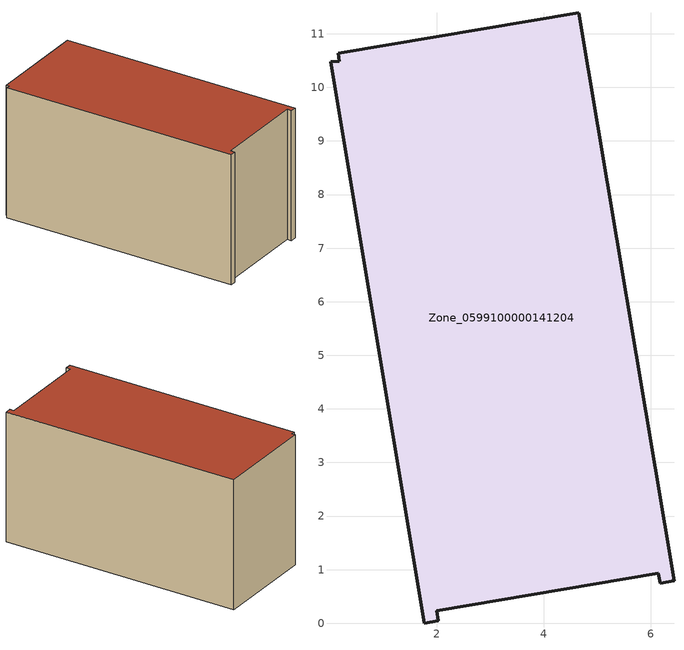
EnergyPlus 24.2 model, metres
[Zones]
Zone_0599100000141204
 floor ground (C_G): 4.65,11.39 6.43,0.79 6.17,0.74 6.14,0.94 2,0.24 2.03,0.05 1.77,0 0.02,10.48 0.19,10.49 0.16,10.63 z0
 wall outside (C_F): 0.16,10.63 0.19,10.49 0.02,10.48 1.77,0 2.03,0.05 2,0.24 6.14,0.94 6.17,0.74 6.43,0.79 4.65,11.39 0.16,10.63 z0:5.85
 roof outside (C_R): 6.43,0.79 4.65,11.39 0.16,10.63 0.19,10.49 0.02,10.48 1.77,0 2.03,0.05 2,0.24 6.14,0.94 6.17,0.74 z5.85
[BUILDING]
Pand.0599100000141204: North Axis=0; Terrain=City; Loads Convergence Tolerance Value=0.04; Temperature Convergence Tolerance Value=0.4; Solar Distribution=FullExterior; Maximum Number of Warmup Days=25; Minimum Number of Warmup Days=1
[Site:Location]
Rotterdam.The.Hague.AP_ZH_NLD Design_Conditions: Latitude=51.96; Longitude=4.45; Time Zone=1; Elevation=-4.5
[SITE:GROUNDTEMPERATURE:BUILDINGSURFACE]
18, 18, 18, 18, 18, 18, 18, 18, 18, 18, 18, 18
[MATERIAL] Thermal Absorptance=0.9; Solar Absorptance=0.7; Visible Absorptance=0.7
Name | Roughness | Thickness | Conductivity | Density | Specific Heat
G.TI.1992-2005 | MediumSmooth | 0.15 | 0.06 | 540 | 1210
F.TI.1992-2005 | Rough | 0.3 | 0.12 | 1920 | 840
R.TI.1992-2005 | MediumRough | 0.2 | 0.08 | 1500 | 1000
[CONSTRUCTION]
C_G: G.TI.1992-2005
C_F: F.TI.1992-2005
C_R: R.TI.1992-2005
[ZONE]
Zone_0599100000141204: Type=1; Multiplier=1; Ceiling Height=Autocalculate; Volume=Autocalculate; Floor Area=autocalculate; Part of Total Floor Area=Yes
[ZONEINFILTRATION:DESIGNFLOWRATE]
Infil_Zone_0599100000141204: Zone or ZoneList or Space or SpaceList=Zone_0599100000141204; Schedule=AlwaysOn; Design Flow Rate Calculation Method=Flow/Area; Flow Rate per Floor Area=0.0015; Constant Term Coefficient=1; Temperature Term Coefficient=0; Velocity Term Coefficient=0; Velocity Squared Term Coefficient=0
[HVACTEMPLATE:ZONE:IDEALLOADSAIRSYSTEM]
Zone_0599100000141204: Maximum Heating Supply Air Temperature=50; Minimum Cooling Supply Air Temperature=13; Maximum Heating Supply Air Humidity Ratio=0.0156; Minimum Cooling Supply Air Humidity Ratio=0.0077; Heating Limit=NoLimit; Cooling Limit=NoLimit; Dehumidification Control Type=ConstantSensibleHeatRatio; Cooling Sensible Heat Ratio=0.7; Dehumidification Setpoint=60; Humidification Control Type=None; Humidification Setpoint=30; Outdoor Air Method=None; Outdoor Air Flow Rate per Person=0.00944; Outdoor Air Flow Rate per Zone Floor Area=0; Outdoor Air Flow Rate per Zone=0; Demand Controlled Ventilation Type=None; Outdoor Air Economizer Type=NoEconomizer; Heat Recovery Type=None; Sensible Heat Recovery Effectiveness=0.7; Latent Heat Recovery Effectiveness=0.65
[ZONECONTROL:THERMOSTAT]
ThermostatControl_Zone_0599100000141204: Zone or ZoneList=Zone_0599100000141204; Control Type Schedule=DualSetpointControlType; Control 1=Thermostat_Zone_0599100000141204; Temperature Difference Between Cutout And Setpoint=0
[THERMOSTATSETPOINT:DUALSETPOINT]
Thermostat_Zone_0599100000141204: Heating Setpoint Temperature Schedule=HeatingSetpoint_Zone_0599100000141204; Cooling Setpoint Temperature Schedule=CoolingSetpoint_Zone_0599100000141204
[SCHEDULE:COMPACT]
HeatingSetpoint_Zone_0599100000141204: Through: 12/31, For: AllDays, Until: 24:00, 21
CoolingSetpoint_Zone_0599100000141204: Through: 12/31, For: AllDays, Until: 24:00, 24
DualSetpointControlType: Through: 12/31, For: AllDays, Until: 24:00, 4
AlwaysOn: Through: 12/31, For: AllDays, Until: 24:00, 1
